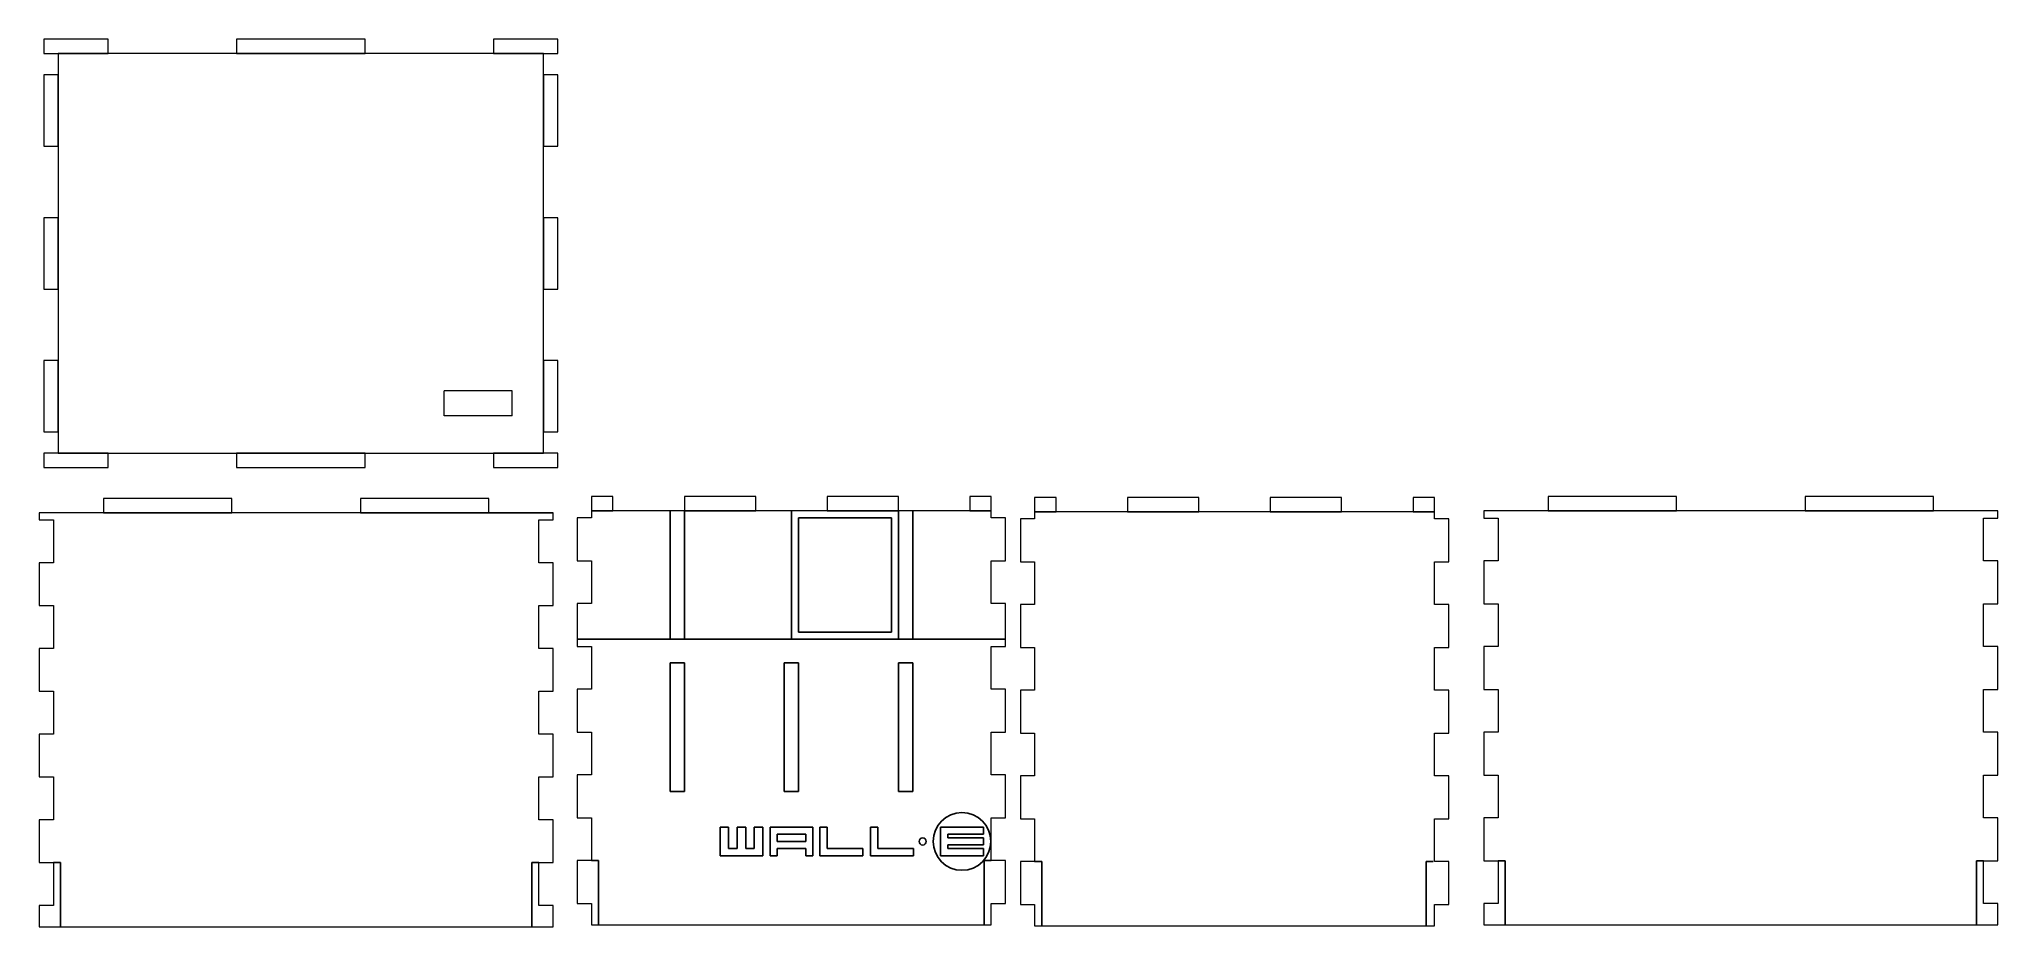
# Model space of a CAD drawing. Header units: inches. Extents: x -13.2 to 21.1, y -3.8 to 11.8.
import ezdxf

# ---------------------------------------------------------------- set-up
doc = ezdxf.new("R2010")
doc.units = ezdxf.units.IN
doc.header["$MEASUREMENT"] = 0

msp = doc.modelspace()

# ---------------------------------------------------------------- linework, layer by layer
at = {"color": 1, "linetype": 'Continuous', "lineweight": 15}
for p, q in [((-13.089, 11.757), (-13.089, 11.507)), ((-11.964, 11.757), (-13.089, 11.757)), ((-11.964, 11.507), (-11.964, 11.757)), ((-9.714, 11.757), (-9.714, 11.507)), ((-7.464, 11.757), (-9.714, 11.757)), ((-7.464, 11.507), (-7.464, 11.757)), ((-5.214, 11.757), (-5.214, 11.507)), ((-4.089, 11.757), (-5.214, 11.757)), ((-4.089, 11.507), (-4.089, 11.757)), ((-13.089, 11.507), (-12.839, 11.507)), ((-12.839, 11.507), (-12.839, 11.132)), ((-9.714, 11.507), (-11.964, 11.507)), ((-5.214, 11.507), (-7.464, 11.507)), ((-4.339, 11.507), (-4.089, 11.507)), ((-4.339, 11.132), (-4.339, 11.507)), ((-13.089, 11.132), (-13.089, 9.882)), ((-12.839, 11.132), (-13.089, 11.132)), ((-4.089, 11.132), (-4.339, 11.132)), ((-4.089, 9.882), (-4.089, 11.132)), ((-13.089, 9.882), (-12.839, 9.882)), ((-12.839, 9.882), (-12.839, 8.632)), ((-4.339, 9.882), (-4.089, 9.882)), ((-4.339, 8.632), (-4.339, 9.882)), ((-13.089, 8.632), (-13.089, 7.382)), ((-12.839, 8.632), (-13.089, 8.632)), ((-4.089, 8.632), (-4.339, 8.632)), ((-4.089, 7.382), (-4.089, 8.632)), ((-13.089, 7.382), (-12.839, 7.382)), ((-12.839, 7.382), (-12.839, 6.132)), ((-4.339, 7.382), (-4.089, 7.382)), ((-4.339, 6.132), (-4.339, 7.382)), ((-13.089, 6.132), (-13.089, 4.882)), ((-12.839, 6.132), (-13.089, 6.132)), ((-4.089, 6.132), (-4.339, 6.132)), ((-4.089, 4.882), (-4.089, 6.132)), ((-4.891, 5.601), (-6.078, 5.601)), ((-6.078, 5.164), (-6.078, 5.601)), ((-4.891, 5.164), (-4.891, 5.601)), ((-4.891, 5.164), (-6.078, 5.164)), ((-13.089, 4.882), (-12.839, 4.882)), ((-12.839, 4.882), (-12.839, 4.507)), ((-4.339, 4.882), (-4.089, 4.882)), ((-4.339, 4.507), (-4.339, 4.882)), ((-13.089, 4.507), (-13.089, 4.257)), ((-12.839, 4.507), (-13.089, 4.507)), ((-11.964, 4.507), (-9.714, 4.507)), ((-11.964, 4.257), (-11.964, 4.507)), ((-9.714, 4.507), (-9.714, 4.257)), ((-7.464, 4.507), (-5.214, 4.507)), ((-7.464, 4.257), (-7.464, 4.507)), ((-5.214, 4.507), (-5.214, 4.257)), ((-4.089, 4.507), (-4.339, 4.507)), ((-4.089, 4.257), (-4.089, 4.507)), ((-13.089, 4.257), (-11.964, 4.257)), ((-9.714, 4.257), (-7.464, 4.257)), ((-5.214, 4.257), (-4.089, 4.257)), ((-13.171, 3.466), (-13.171, 3.341)), ((-12.046, 3.466), (-13.171, 3.466)), ((-12.046, 3.716), (-12.046, 3.466)), ((-9.796, 3.716), (-12.046, 3.716)), ((-9.796, 3.466), (-9.796, 3.716)), ((-7.546, 3.466), (-9.796, 3.466)), ((-7.546, 3.716), (-7.546, 3.466)), ((-5.296, 3.716), (-7.546, 3.716)), ((-5.296, 3.466), (-5.296, 3.716)), ((-4.171, 3.341), (-4.171, 3.466)), ((-3.5, 3.75), (-3.5, 3.375)), ((-3.125, 3.75), (-3.5, 3.75)), ((-3.125, 3.5), (-3.125, 3.75)), ((-1.875, 3.5), (-3.125, 3.5)), ((-1.875, 3.75), (-1.875, 3.5)), ((-0.625, 3.75), (-1.875, 3.75)), ((-0.625, 3.5), (-0.625, 3.75)), ((0.625, 3.5), (-0.625, 3.5)), ((0.625, 3.75), (0.625, 3.5)), ((1.875, 3.75), (0.625, 3.75)), ((1.875, 3.5), (1.875, 3.75)), ((3.125, 3.5), (1.875, 3.5)), ((3.125, 3.75), (3.125, 3.5)), ((3.5, 3.75), (3.125, 3.75)), ((3.5, 3.375), (3.5, 3.75)), ((4.258, 3.734), (4.258, 3.359)), ((4.633, 3.734), (4.258, 3.734)), ((4.633, 3.484), (4.633, 3.734)), ((5.883, 3.484), (4.633, 3.484)), ((5.883, 3.734), (5.883, 3.484)), ((7.133, 3.734), (5.883, 3.734)), ((7.133, 3.484), (7.133, 3.734)), ((8.383, 3.484), (7.133, 3.484)), ((8.383, 3.734), (8.383, 3.484)), ((9.633, 3.734), (8.383, 3.734)), ((9.633, 3.484), (9.633, 3.734)), ((10.883, 3.484), (9.633, 3.484)), ((10.883, 3.734), (10.883, 3.484)), ((11.258, 3.734), (10.883, 3.734)), ((11.258, 3.359), (11.258, 3.734)), ((12.122, 3.498), (12.122, 3.373)), ((13.247, 3.498), (12.122, 3.498)), ((13.247, 3.748), (13.247, 3.498)), ((15.497, 3.748), (13.247, 3.748)), ((15.497, 3.498), (15.497, 3.748)), ((17.747, 3.498), (15.497, 3.498)), ((17.747, 3.748), (17.747, 3.498)), ((19.997, 3.748), (17.747, 3.748)), ((19.997, 3.498), (19.997, 3.748)), ((21.122, 3.498), (19.997, 3.498)), ((21.122, 3.373), (21.122, 3.498)), ((-13.171, 3.341), (-12.921, 3.341)), ((-12.921, 3.341), (-12.921, 2.591)), ((-4.421, 3.341), (-4.171, 3.341)), ((-4.421, 2.591), (-4.421, 3.341)), ((-3.75, 3.375), (-3.75, 2.625)), ((-3.5, 3.375), (-3.75, 3.375)), ((3.75, 3.375), (3.5, 3.375)), ((3.75, 2.625), (3.75, 3.375)), ((4.008, 3.359), (4.008, 2.609)), ((4.258, 3.359), (4.008, 3.359)), ((11.508, 3.359), (11.258, 3.359)), ((11.508, 2.609), (11.508, 3.359)), ((12.122, 3.373), (12.372, 3.373)), ((12.372, 3.373), (12.372, 2.623)), ((20.872, 3.373), (21.122, 3.373)), ((20.872, 2.623), (20.872, 3.373)), ((-13.171, 2.591), (-13.171, 1.841)), ((-12.921, 2.591), (-13.171, 2.591)), ((-4.171, 2.591), (-4.421, 2.591)), ((-4.171, 1.841), (-4.171, 2.591)), ((-3.75, 2.625), (-3.5, 2.625)), ((-3.5, 2.625), (-3.5, 1.875)), ((3.5, 2.625), (3.75, 2.625)), ((3.5, 1.875), (3.5, 2.625)), ((4.008, 2.609), (4.258, 2.609)), ((4.258, 2.609), (4.258, 1.859)), ((11.258, 2.609), (11.508, 2.609)), ((11.258, 1.859), (11.258, 2.609)), ((12.122, 2.623), (12.122, 1.873)), ((12.372, 2.623), (12.122, 2.623)), ((21.122, 2.623), (20.872, 2.623)), ((21.122, 1.873), (21.122, 2.623)), ((-13.171, 1.841), (-12.921, 1.841)), ((-12.921, 1.841), (-12.921, 1.091)), ((-4.421, 1.841), (-4.171, 1.841)), ((-4.421, 1.091), (-4.421, 1.841)), ((-3.75, 1.875), (-3.75, 1.125)), ((-3.5, 1.875), (-3.75, 1.875)), ((3.75, 1.875), (3.5, 1.875)), ((3.75, 1.125), (3.75, 1.875)), ((4.008, 1.859), (4.008, 1.109)), ((4.258, 1.859), (4.008, 1.859)), ((11.508, 1.859), (11.258, 1.859)), ((11.508, 1.109), (11.508, 1.859)), ((12.122, 1.873), (12.372, 1.873)), ((12.372, 1.873), (12.372, 1.123)), ((20.872, 1.873), (21.122, 1.873)), ((20.872, 1.123), (20.872, 1.873)), ((-13.171, 1.091), (-13.171, 0.341)), ((-12.921, 1.091), (-13.171, 1.091)), ((-4.171, 1.091), (-4.421, 1.091)), ((-4.171, 0.341), (-4.171, 1.091)), ((-3.75, 1.125), (-3.5, 1.125)), ((-3.5, 1.125), (-3.5, 0.375)), ((3.5, 1.125), (3.75, 1.125)), ((3.5, 0.375), (3.5, 1.125)), ((4.008, 1.109), (4.258, 1.109)), ((4.258, 1.109), (4.258, 0.359)), ((11.258, 1.109), (11.508, 1.109)), ((11.258, 0.359), (11.258, 1.109)), ((12.122, 1.123), (12.122, 0.373)), ((12.372, 1.123), (12.122, 1.123)), ((21.122, 1.123), (20.872, 1.123)), ((21.122, 0.373), (21.122, 1.123)), ((-3.75, 0.375), (-3.75, -0.375)), ((-3.5, 0.375), (-3.75, 0.375)), ((3.75, 0.375), (3.5, 0.375)), ((3.75, -0.375), (3.75, 0.375)), ((4.008, 0.359), (4.008, -0.391)), ((4.258, 0.359), (4.008, 0.359)), ((11.508, 0.359), (11.258, 0.359)), ((11.508, -0.391), (11.508, 0.359)), ((12.122, 0.373), (12.372, 0.373)), ((12.372, 0.373), (12.372, -0.377)), ((20.872, 0.373), (21.122, 0.373)), ((20.872, -0.377), (20.872, 0.373)), ((-13.171, 0.341), (-12.921, 0.341)), ((-12.921, 0.341), (-12.921, -0.409)), ((-4.421, 0.341), (-4.171, 0.341)), ((-4.421, -0.409), (-4.421, 0.341)), ((-13.171, -0.409), (-13.171, -1.159)), ((-12.921, -0.409), (-13.171, -0.409)), ((-4.171, -0.409), (-4.421, -0.409)), ((-4.171, -1.159), (-4.171, -0.409)), ((-3.75, -0.375), (-3.5, -0.375)), ((-3.5, -0.375), (-3.5, -1.125)), ((3.5, -0.375), (3.75, -0.375)), ((3.5, -1.125), (3.5, -0.375)), ((4.008, -0.391), (4.258, -0.391)), ((4.258, -0.391), (4.258, -1.141)), ((11.258, -0.391), (11.508, -0.391)), ((11.258, -1.141), (11.258, -0.391)), ((12.122, -0.377), (12.122, -1.127)), ((12.372, -0.377), (12.122, -0.377)), ((21.122, -0.377), (20.872, -0.377)), ((21.122, -1.127), (21.122, -0.377)), ((-13.171, -1.159), (-12.921, -1.159)), ((-12.921, -1.159), (-12.921, -1.909)), ((-4.421, -1.159), (-4.171, -1.159)), ((-4.421, -1.909), (-4.421, -1.159)), ((-3.75, -1.125), (-3.75, -1.875)), ((-3.5, -1.125), (-3.75, -1.125)), ((3.75, -1.125), (3.5, -1.125)), ((3.75, -1.875), (3.75, -1.125)), ((4.008, -1.141), (4.008, -1.891)), ((4.258, -1.141), (4.008, -1.141)), ((11.508, -1.141), (11.258, -1.141)), ((11.508, -1.891), (11.508, -1.141)), ((12.122, -1.127), (12.372, -1.127)), ((12.372, -1.127), (12.372, -1.877)), ((20.872, -1.127), (21.122, -1.127)), ((20.872, -1.877), (20.872, -1.127)), ((-13.171, -1.909), (-13.171, -2.659)), ((-12.921, -1.909), (-13.171, -1.909)), ((-4.171, -1.909), (-4.421, -1.909)), ((-4.171, -2.659), (-4.171, -1.909)), ((-3.75, -1.875), (-3.5, -1.875)), ((-3.5, -1.875), (-3.5, -2.625)), ((3.5, -1.875), (3.75, -1.875)), ((3.5, -2.625), (3.5, -1.875)), ((4.008, -1.891), (4.258, -1.891)), ((4.258, -1.891), (4.258, -2.641)), ((11.258, -1.891), (11.508, -1.891)), ((11.258, -2.641), (11.258, -1.891)), ((12.122, -1.877), (12.122, -2.627)), ((12.372, -1.877), (12.122, -1.877)), ((21.122, -1.877), (20.872, -1.877)), ((21.122, -2.627), (21.122, -1.877)), ((-13.171, -2.659), (-12.921, -2.659)), ((-12.921, -2.659), (-12.921, -3.409)), ((-4.421, -2.659), (-4.171, -2.659)), ((-4.421, -3.409), (-4.421, -2.659)), ((-3.75, -2.625), (-3.75, -3.375)), ((-3.5, -2.625), (-3.75, -2.625)), ((3.75, -2.625), (3.5, -2.625)), ((3.75, -3.375), (3.75, -2.625)), ((4.008, -2.641), (4.008, -3.391)), ((4.258, -2.641), (4.008, -2.641)), ((11.508, -2.641), (11.258, -2.641)), ((11.508, -3.391), (11.508, -2.641)), ((12.122, -2.627), (12.372, -2.627)), ((12.372, -2.627), (12.372, -3.377)), ((20.872, -2.627), (21.122, -2.627)), ((20.872, -3.377), (20.872, -2.627)), ((-12.921, -3.409), (-13.171, -3.409)), ((-13.171, -3.409), (-13.171, -3.784)), ((-4.171, -3.409), (-4.421, -3.409)), ((-4.171, -3.784), (-4.171, -3.409)), ((-3.75, -3.375), (-3.5, -3.375)), ((-3.5, -3.375), (-3.5, -3.75)), ((3.5, -3.75), (3.5, -3.375)), ((3.5, -3.375), (3.75, -3.375)), ((4.008, -3.391), (4.258, -3.391)), ((4.258, -3.391), (4.258, -3.766)), ((11.258, -3.766), (11.258, -3.391)), ((11.258, -3.391), (11.508, -3.391)), ((12.372, -3.377), (12.122, -3.377)), ((12.122, -3.377), (12.122, -3.752)), ((21.122, -3.377), (20.872, -3.377)), ((21.122, -3.752), (21.122, -3.377)), ((-3.5, -3.75), (3.5, -3.75)), ((4.258, -3.766), (11.258, -3.766)), ((12.122, -3.752), (21.122, -3.752)), ((-13.171, -3.784), (-4.171, -3.784))]:
    msp.add_line(p, q, dxfattribs=at)
at = {"color": 5}
for p, q in [((-11.964, 11.507), (-12.839, 11.507)), ((-7.464, 11.507), (-9.714, 11.507)), ((-4.339, 11.507), (-5.214, 11.507)), ((-12.839, 11.132), (-12.839, 9.882)), ((-4.339, 9.882), (-4.339, 11.132)), ((-12.839, 8.632), (-12.839, 7.382)), ((-4.339, 7.382), (-4.339, 8.632)), ((-12.839, 6.132), (-12.839, 4.882)), ((-4.339, 4.882), (-4.339, 6.132)), ((-12.839, 4.507), (-11.964, 4.507)), ((-9.714, 4.507), (-7.464, 4.507)), ((-5.214, 4.507), (-4.339, 4.507)), ((-12.046, 3.466), (-9.796, 3.466)), ((-7.546, 3.466), (-5.296, 3.466)), ((-3.125, 3.5), (-3.5, 3.5)), ((-1.875, 3.5), (-1.875, 1.25)), ((-1.875, 3.5), (-0.625, 3.5)), ((0.625, 3.5), (1.875, 3.5)), ((1.875, 3.5), (1.875, 1.25)), ((3.125, 3.5), (3.5, 3.5)), ((4.633, 3.484), (4.258, 3.484)), ((5.883, 3.484), (7.133, 3.484)), ((8.383, 3.484), (9.633, 3.484)), ((10.883, 3.484), (11.258, 3.484)), ((13.247, 3.498), (15.497, 3.498)), ((17.747, 3.498), (19.997, 3.498)), ((4.383, -2.641), (4.383, -3.766)), ((11.113, -2.641), (11.113, -3.766))]:
    msp.add_line(p, q, dxfattribs=at)
at = {"color": 1}
msp.add_line((-5.296, 3.466), (-4.171, 3.466), dxfattribs=at)
at = {"color": 5, "linetype": 'Continuous'}
for p, q in [((-2.125, 1.25), (-2.125, 3.5)), ((0, 3.5), (0, 1.25)), ((2.125, 1.25), (2.125, 3.5)), ((1.75, 3.375), (0.125, 3.375)), ((0.125, 3.375), (0.125, 1.375)), ((1.75, 3.375), (1.75, 1.375)), ((1.75, 1.375), (0.125, 1.375)), ((-3.75, 1.25), (3.75, 1.25)), ((-1.875, 0.838), (-2.125, 0.838)), ((-2.125, 0.838), (-2.125, -1.412)), ((-1.875, 0.838), (-1.875, -1.412)), ((0.125, 0.838), (-0.125, 0.838)), ((-0.125, 0.838), (-0.125, -1.412)), ((0.125, -1.412), (0.125, 0.838)), ((1.875, 0.838), (1.875, -1.412)), ((1.875, 0.838), (2.125, 0.838)), ((2.125, 0.838), (2.125, -1.412)), ((-1.875, -1.412), (-2.125, -1.412)), ((-0.125, -1.412), (0.125, -1.412)), ((2.125, -1.412), (1.875, -1.412)), ((-1.25, -2.039), (-1.25, -2.539)), ((-1.1, -2.039), (-1.25, -2.039)), ((-1.1, -2.039), (-1.1, -2.414)), ((-0.95, -2.039), (-0.95, -2.414)), ((-0.8, -2.039), (-0.95, -2.039)), ((-0.8, -2.039), (-0.8, -2.414)), ((-0.5, -2.039), (-0.65, -2.039)), ((-0.65, -2.039), (-0.65, -2.414)), ((-0.5, -2.539), (-0.5, -2.039)), ((0.375, -2.039), (-0.375, -2.039)), ((-0.375, -2.039), (-0.375, -2.539)), ((0.375, -2.039), (0.375, -2.539)), ((0.5, -2.539), (0.5, -2.039)), ((0.5, -2.039), (0.625, -2.039)), ((0.625, -2.039), (0.625, -2.414)), ((1.386, -2.539), (1.386, -2.039)), ((1.386, -2.039), (1.511, -2.039)), ((1.511, -2.039), (1.511, -2.414)), ((2.611, -2.039), (3.361, -2.039)), ((2.611, -2.539), (2.611, -2.039)), ((3.361, -2.039), (3.361, -2.164)), ((-0.25, -2.164), (-0.25, -2.289)), ((0.25, -2.164), (-0.25, -2.164)), ((0.25, -2.289), (-0.25, -2.289)), ((0.25, -2.164), (0.25, -2.289)), ((2.736, -2.164), (3.361, -2.164)), ((2.736, -2.226), (2.736, -2.164)), ((2.736, -2.226), (3.361, -2.226)), ((2.736, -2.414), (2.736, -2.351)), ((2.736, -2.351), (3.361, -2.351)), ((3.361, -2.226), (3.361, -2.351)), ((-12.921, -2.659), (-12.796, -2.659)), ((-12.796, -2.659), (-12.796, -3.784)), ((-4.421, -2.659), (-4.546, -2.659)), ((-4.546, -2.659), (-4.546, -3.784)), ((-3.5, -2.625), (-3.375, -2.625)), ((-3.375, -2.625), (-3.375, -3.75)), ((-1.25, -2.539), (-0.5, -2.539)), ((-0.95, -2.414), (-1.1, -2.414)), ((-0.65, -2.414), (-0.8, -2.414)), ((-0.375, -2.539), (-0.25, -2.539)), ((0.25, -2.414), (-0.25, -2.414)), ((-0.25, -2.414), (-0.25, -2.539)), ((0.25, -2.414), (0.25, -2.539)), ((0.25, -2.539), (0.375, -2.539)), ((1.25, -2.539), (0.5, -2.539)), ((0.625, -2.414), (1.25, -2.414)), ((1.25, -2.414), (1.25, -2.539)), ((2.136, -2.539), (1.386, -2.539)), ((1.511, -2.414), (2.136, -2.414)), ((2.136, -2.414), (2.136, -2.539)), ((3.361, -2.539), (2.611, -2.539)), ((2.736, -2.414), (3.361, -2.414)), ((3.361, -2.414), (3.361, -2.539)), ((3.5, -2.625), (3.375, -2.625)), ((3.375, -2.625), (3.375, -3.75)), ((4.383, -2.641), (4.258, -2.641)), ((11.238, -2.641), (11.113, -2.641)), ((12.372, -2.627), (12.497, -2.627)), ((12.497, -2.627), (12.497, -3.752)), ((20.872, -2.627), (20.747, -2.627)), ((20.747, -2.627), (20.747, -3.752))]:
    msp.add_line(p, q, dxfattribs=at)
for centre, radius in [((2.986, -2.289), 0.505), ((2.298, -2.289), 0.0625)]:
    msp.add_circle(centre, radius, dxfattribs=at)

doc.saveas('drawing.dxf')
